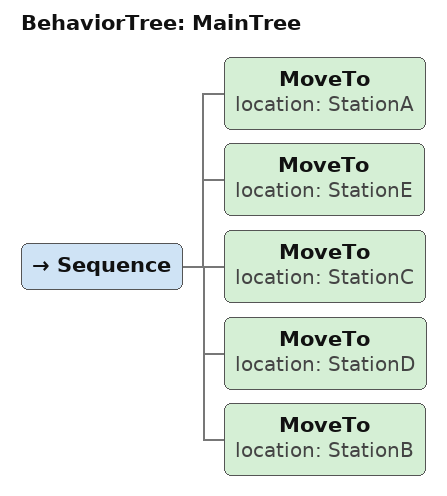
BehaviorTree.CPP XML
<root main_tree_to_execute = "MainTree" >
    <BehaviorTree ID="MainTree">
        <Sequence>
            <MoveTo location="StationA"/>
            <MoveTo location="StationE"/>
            <MoveTo location="StationC"/>
            <MoveTo location="StationD"/>
            <MoveTo location="StationB"/>
        </Sequence>
    </BehaviorTree>
</root>
